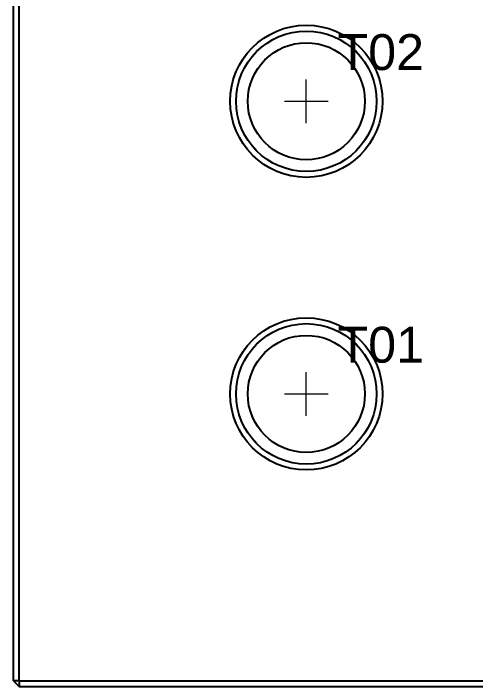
# Model space of a CAD drawing. Header units: millimetres. Extents: x 7 to 422, y 36 to 182.
# Drawn here: x 69.83 to 89.56, y 36.33 to 65.08 of the extents above; entities that cross this region are included whole.
import ezdxf

# ---------------------------------------------------------------- set-up
doc = ezdxf.new("R2010")
doc.units = ezdxf.units.MM
doc.header["$LTSCALE"] = 0.666667
doc.linetypes.add('DASHED', pattern=[1.524, 1.27, -0.254])
for name, color, linetype, lineweight in [('ANNOTATIONS', 7, 'CONTINUOUS', 18), ('HIDDEN', 7, 'DASHED', 13), ('VISIBLE', 7, 'CONTINUOUS', 25)]:
    doc.layers.add(name, color=color, linetype=linetype, lineweight=lineweight)
doc.styles.add('CJK', font='Arial Unicode.ttf')

msp = doc.modelspace()

# ---------------------------------------------------------------- linework, layer by layer
at = {"layer": 'ANNOTATIONS'}
for p, q in [((82.33333, 60.4), (82.33333, 62.26667)), ((81.4, 61.33333), (83.26667, 61.33333)), ((82.33333, 47.9), (82.33333, 49.76667)), ((81.4, 48.83333), (83.26667, 48.83333))]:
    msp.add_line(p, q, dxfattribs=at)
at = {"layer": 'HIDDEN'}
for centre, radius in [((82.33333, 61.33333), 3.25), ((82.33333, 61.33333), 3), ((82.33333, 48.83333), 3.25), ((82.33333, 48.83333), 3)]:
    msp.add_circle(centre, radius, dxfattribs=at)
at = {"layer": 'VISIBLE'}
for p, q in [((69.83333, 36.58333), (69.83333, 86.08333)), ((70.08333, 36.58333), (70.08333, 86.08333)), ((69.83333, 36.58333), (70.08333, 36.33333)), ((70.08333, 36.58333), (69.83333, 36.58333)), ((70.08333, 36.58333), (70.08333, 36.33333)), ((70.08333, 36.58333), (144.58333, 36.58333)), ((70.08333, 36.33333), (144.58333, 36.33333))]:
    msp.add_line(p, q, dxfattribs=at)
for centre, radius in [((82.33333, 61.33333), 3.25), ((82.33333, 61.33333), 3), ((82.33333, 61.33333), 2.5), ((82.33333, 48.83333), 3.25), ((82.33333, 48.83333), 3), ((82.33333, 48.83333), 2.5)]:
    msp.add_circle(centre, radius, dxfattribs=at)

# ---------------------------------------------------------------- texts
at = {"layer": 'ANNOTATIONS', "style": 'CJK'}
for s, p in [('T02', (83.66667, 62.66667)), ('T01', (83.66667, 50.16667))]:
    msp.add_text(s, height=1.533333, dxfattribs=at).set_placement(p)

doc.saveas('drawing.dxf')
